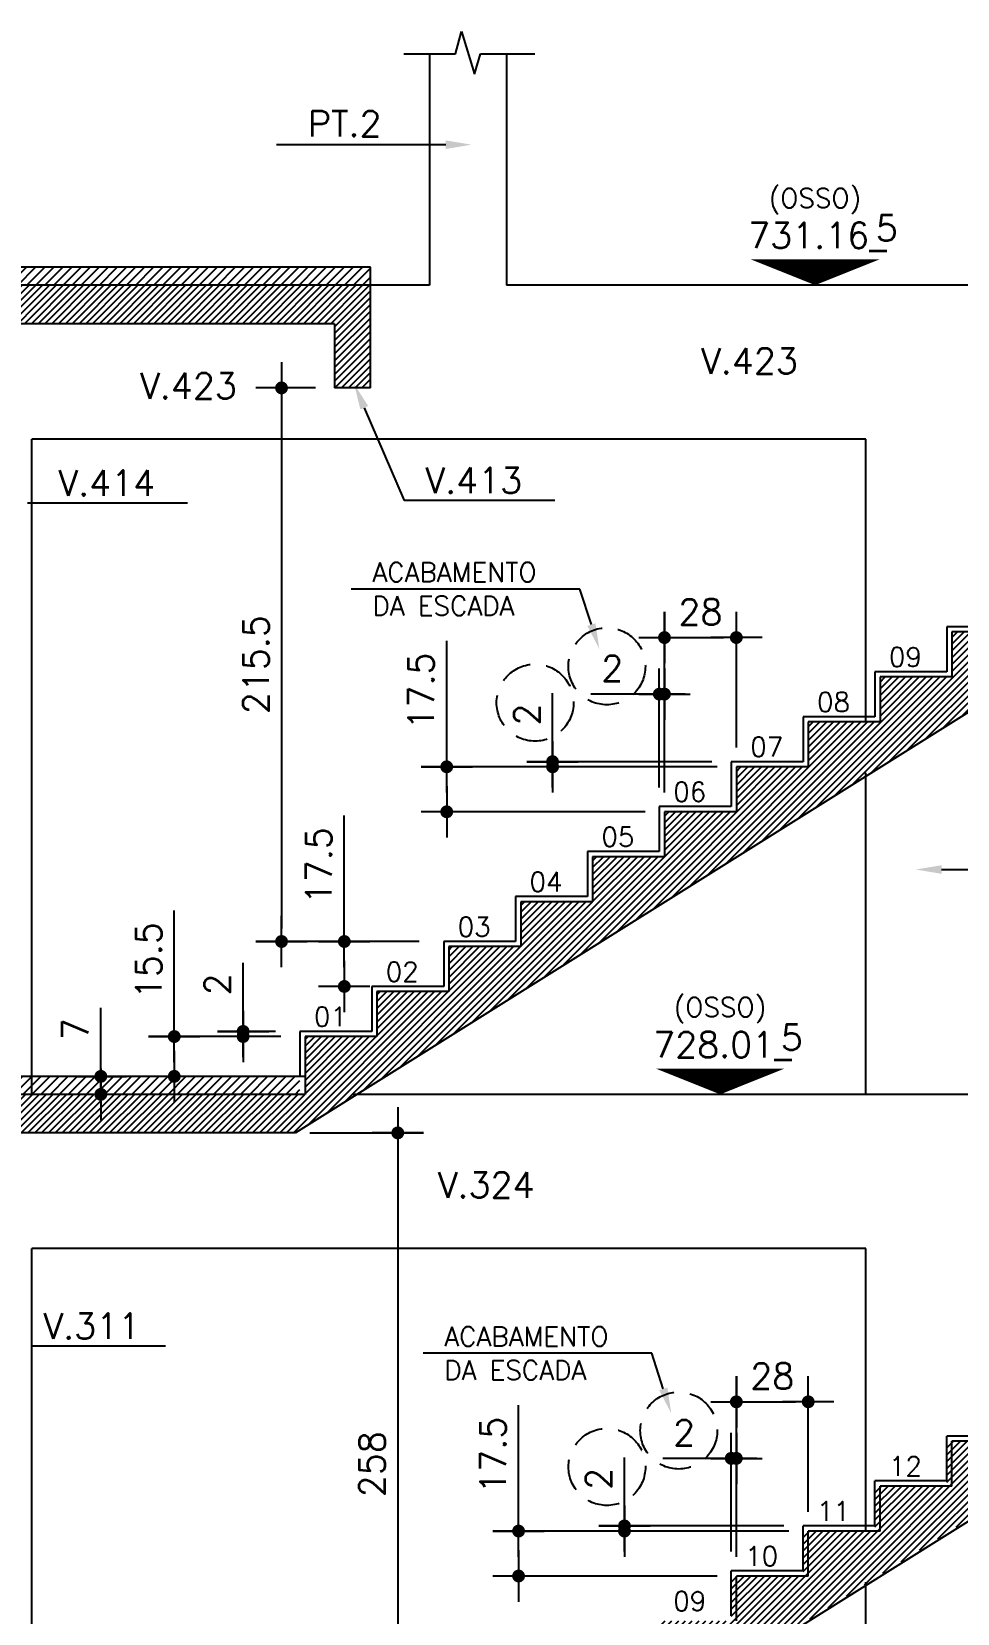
# Model space of a CAD drawing. Header units: inches. Extents: x 0 to 5940, y 0 to 4205.
# Drawn here: x 2640 to 3001, y 3116 to 3732 of the extents above; entities that cross this region are included whole.
import ezdxf
from ezdxf.enums import TextEntityAlignment as Align

# ---------------------------------------------------------------- set-up
doc = ezdxf.new("R2010")
doc.units = ezdxf.units.IN
doc.header["$LTSCALE"] = 50
doc.header["$MEASUREMENT"] = 0
doc.linetypes.add('HIDDEN', pattern=[0.375, 0.25, -0.125])
for name, color, linetype in [('CORTES', 2, 'Continuous'), ('COTA', 6, 'Continuous'), ('NIVEL', 3, 'Continuous'), ('TEXTO', 3, 'Continuous')]:
    doc.layers.add(name, color=color, linetype=linetype)
doc.styles.add('ROMANS', font='romans.shx')
doc.dimstyles.new('COTA_50', dxfattribs={"dimscale": 5, "dimtxt": 2, "dimasz": 1, "dimexe": 2, "dimexo": 1.5, "dimgap": 1, "dimtad": 1, "dimzin": 12, "dimdsep": 46, "dimtxsty": 'ROMANS', "dimblk1": 'COTA', "dimblk2": 'COTA', "dimsah": 1, "dimcen": -4, "dimdle": 1.5, "dimclrd": 6, "dimclre": 6, "dimclrt": 3, "dimadec": 0, "dimazin": 0, "dimtfac": 1, "dimtofl": 0, "dimtmove": 0, "dimatfit": 3, "dimldrblk": 'COTA', "dimfxl": 1, "dimtolj": 1, "dimtzin": 12, "dimarcsym": 0})

# ---------------------------------------------------------------- blocks, each defined once
blk = doc.blocks.new('COTA')
at = {"layer": 'COTA'}
for p, q in [((0, -2), (0, 2)), ((2, 0), (-2, 0))]:
    blk.add_line(p, q, dxfattribs=at)
at = {"layer": 'COTA', "const_width": 0.5}
blk.add_lwpolyline([(-0.25, 0, 1), (0.25, 0, 1)], format="xyb", close=True, dxfattribs=at)
blk = doc.blocks.new('*D60')
at = {"layer": 'COTA', "color": 6, "lineweight": -2, "transparency": 16777216}
for p, q in [((2914.69, 3138.28), (2914.69, 3208.59)), ((2942.69, 3155.78), (2942.69, 3208.59)), ((2919.69, 3198.59), (2937.69, 3198.59))]:
    blk.add_line(p, q, dxfattribs=at)
at = {"layer": 'Defpoints', "color": 0, "transparency": 16777216}
for p in [(2942.69, 3198.59), (2942.69, 3148.28), (2914.69, 3130.78)]:
    blk.add_point(p, dxfattribs=at)
at = {"layer": 'COTA', "color": 6, "lineweight": -2, "transparency": 16777216, "xscale": 5, "yscale": 5, "zscale": 5, "rotation": 180}
blk.add_blockref('COTA', (2914.69, 3198.59), dxfattribs=at)
at = {"layer": 'COTA', "color": 6, "lineweight": -2, "transparency": 16777216, "xscale": 5, "yscale": 5, "zscale": 5}
blk.add_blockref('COTA', (2942.69, 3198.59), dxfattribs=at)
at = {"layer": 'COTA', "color": 3, "transparency": 16777216, "insert": (2928.69, 3208.59), "char_height": 10, "attachment_point": 5, "style": 'ROMANS'}
blk.add_mtext('\\A1;28', dxfattribs=at)
blk = doc.blocks.new('*D61')
at = {"layer": 'COTA', "color": 6, "lineweight": -2, "transparency": 16777216}
for p, q in [((2829.86, 3153.28), (2829.86, 3197.32)), ((2935.19, 3148.28), (2819.86, 3148.28)), ((2907.19, 3130.78), (2819.86, 3130.78)), ((2829.86, 3125.78), (2829.86, 3120.78))]:
    blk.add_line(p, q, dxfattribs=at)
at = {"layer": 'Defpoints', "color": 0, "transparency": 16777216}
for p in [(2829.86, 3148.28), (2942.69, 3148.28), (2914.69, 3130.78)]:
    blk.add_point(p, dxfattribs=at)
at = {"layer": 'COTA', "color": 6, "lineweight": -2, "transparency": 16777216, "xscale": 5, "yscale": 5, "zscale": 5}
for p, rotation in [((2829.86, 3148.28), 270), ((2829.86, 3130.78), 90)]:
    blk.add_blockref('COTA', p, dxfattribs=dict(at, rotation=rotation))
at = {"layer": 'COTA', "color": 3, "transparency": 16777216, "insert": (2819.86, 3177.8), "char_height": 10, "attachment_point": 5, "rotation": 90, "style": 'ROMANS'}
blk.add_mtext('\\A1;17.5', dxfattribs=at)
blk = doc.blocks.new('*D62')
at = {"layer": 'COTA', "color": 6, "lineweight": -2, "transparency": 16777216}
for p, q in [((2912.69, 3140.28), (2912.69, 3186.58)), ((2912.69, 3176.58), (2886.02, 3176.58)), ((2907.69, 3176.58), (2902.69, 3176.58)), ((2914.69, 3171.87), (2914.69, 3166.58)), ((2919.69, 3176.58), (2924.69, 3176.58))]:
    blk.add_line(p, q, dxfattribs=at)
at = {"layer": 'Defpoints', "color": 0, "transparency": 16777216}
for p in [(2914.69, 3179.37), (2912.69, 3176.58), (2912.69, 3132.78)]:
    blk.add_point(p, dxfattribs=at)
at = {"layer": 'COTA', "color": 6, "lineweight": -2, "transparency": 16777216, "xscale": 5, "yscale": 5, "zscale": 5}
blk.add_blockref('COTA', (2912.69, 3176.58), dxfattribs=at)
at = {"layer": 'COTA', "color": 6, "lineweight": -2, "transparency": 16777216, "xscale": 5, "yscale": 5, "zscale": 5, "rotation": 180}
blk.add_blockref('COTA', (2914.69, 3176.58), dxfattribs=at)
at = {"layer": 'COTA', "color": 3, "transparency": 16777216, "insert": (2894.36, 3186.58), "char_height": 10, "attachment_point": 5, "style": 'ROMANS'}
blk.add_mtext('\\A1;2', dxfattribs=at)
blk = doc.blocks.new('*D63')
at = {"layer": 'COTA', "color": 6, "lineweight": -2, "transparency": 16777216}
for p, q in [((2871.1, 3155.28), (2871.1, 3176.94)), ((2933.19, 3150.28), (2861.1, 3150.28)), ((2935.19, 3148.28), (2861.1, 3148.28)), ((2871.1, 3143.28), (2871.1, 3138.28))]:
    blk.add_line(p, q, dxfattribs=at)
at = {"layer": 'Defpoints', "color": 0, "transparency": 16777216}
for p in [(2871.1, 3150.28), (2940.69, 3150.28), (2942.69, 3148.28)]:
    blk.add_point(p, dxfattribs=at)
at = {"layer": 'COTA', "color": 6, "lineweight": -2, "transparency": 16777216, "xscale": 5, "yscale": 5, "zscale": 5}
for p, rotation in [((2871.1, 3150.28), 270), ((2871.1, 3148.28), 90)]:
    blk.add_blockref('COTA', p, dxfattribs=dict(at, rotation=rotation))
at = {"layer": 'COTA', "color": 3, "transparency": 16777216, "insert": (2861.1, 3168.61), "char_height": 10, "attachment_point": 5, "rotation": 90, "style": 'ROMANS'}
blk.add_mtext('\\A1;2', dxfattribs=at)
blk = doc.blocks.new('*D75')
at = {"layer": 'COTA', "color": 6, "lineweight": -2, "transparency": 16777216}
for p, q in [((2667.12, 3330.28), (2667.12, 3351.94)), ((2661.74, 3325.28), (2657.12, 3325.28)), ((2661.74, 3318.28), (2657.12, 3318.28)), ((2667.12, 3313.28), (2667.12, 3308.28))]:
    blk.add_line(p, q, dxfattribs=at)
at = {"layer": 'Defpoints', "color": 0, "transparency": 16777216}
for p in [(2667.12, 3325.28), (2669.24, 3325.28), (2669.24, 3318.28)]:
    blk.add_point(p, dxfattribs=at)
at = {"layer": 'COTA', "color": 6, "lineweight": -2, "transparency": 16777216, "xscale": 5, "yscale": 5, "zscale": 5}
for p, rotation in [((2667.12, 3325.28), 270), ((2667.12, 3318.28), 90)]:
    blk.add_blockref('COTA', p, dxfattribs=dict(at, rotation=rotation))
at = {"layer": 'COTA', "color": 3, "transparency": 16777216, "insert": (2657.12, 3343.61), "char_height": 10, "attachment_point": 5, "rotation": 90, "style": 'ROMANS'}
blk.add_mtext('\\A1;7', dxfattribs=at)
blk = doc.blocks.new('*D76')
at = {"layer": 'COTA', "color": 6, "lineweight": -2, "transparency": 16777216}
for p, q in [((2695.72, 3345.78), (2695.72, 3389.82)), ((2737.19, 3340.78), (2685.72, 3340.78)), ((2701.28, 3325.28), (2685.72, 3325.28)), ((2695.72, 3320.28), (2695.72, 3315.28))]:
    blk.add_line(p, q, dxfattribs=at)
at = {"layer": 'Defpoints', "color": 0, "transparency": 16777216}
for p in [(2695.72, 3340.78), (2744.69, 3340.78), (2708.78, 3325.28)]:
    blk.add_point(p, dxfattribs=at)
at = {"layer": 'COTA', "color": 6, "lineweight": -2, "transparency": 16777216, "xscale": 5, "yscale": 5, "zscale": 5}
for p, rotation in [((2695.72, 3340.78), 270), ((2695.72, 3325.28), 90)]:
    blk.add_blockref('COTA', p, dxfattribs=dict(at, rotation=rotation))
at = {"layer": 'COTA', "color": 3, "transparency": 16777216, "insert": (2685.72, 3370.3), "char_height": 10, "attachment_point": 5, "rotation": 90, "style": 'ROMANS'}
blk.add_mtext('\\A1;15.5', dxfattribs=at)
blk = doc.blocks.new('*D77')
at = {"layer": 'COTA', "color": 6, "lineweight": -2, "transparency": 16777216}
for p, q in [((2722.55, 3347.78), (2722.55, 3369.44)), ((2735.19, 3342.78), (2712.55, 3342.78)), ((2717.87, 3340.78), (2712.55, 3340.78)), ((2722.55, 3335.78), (2722.55, 3330.78))]:
    blk.add_line(p, q, dxfattribs=at)
at = {"layer": 'Defpoints', "color": 0, "transparency": 16777216}
for p in [(2722.55, 3342.78), (2725.37, 3340.78), (2742.69, 3342.78)]:
    blk.add_point(p, dxfattribs=at)
at = {"layer": 'COTA', "color": 6, "lineweight": -2, "transparency": 16777216, "xscale": 5, "yscale": 5, "zscale": 5}
for p, rotation in [((2722.55, 3342.78), 270), ((2722.55, 3340.78), 90)]:
    blk.add_blockref('COTA', p, dxfattribs=dict(at, rotation=rotation))
at = {"layer": 'COTA', "color": 3, "transparency": 16777216, "insert": (2712.55, 3361.11), "char_height": 10, "attachment_point": 5, "rotation": 90, "style": 'ROMANS'}
blk.add_mtext('\\A1;2', dxfattribs=at)
blk = doc.blocks.new('*D78')
at = {"layer": 'COTA', "color": 6, "lineweight": -2, "transparency": 16777216}
for p, q in [((2886.69, 3435.78), (2886.69, 3506.09)), ((2914.69, 3453.28), (2914.69, 3506.09)), ((2891.69, 3496.09), (2909.69, 3496.09))]:
    blk.add_line(p, q, dxfattribs=at)
at = {"layer": 'Defpoints', "color": 0, "transparency": 16777216}
for p in [(2914.69, 3496.09), (2914.69, 3445.78), (2886.69, 3428.28)]:
    blk.add_point(p, dxfattribs=at)
at = {"layer": 'COTA', "color": 6, "lineweight": -2, "transparency": 16777216, "xscale": 5, "yscale": 5, "zscale": 5, "rotation": 180}
blk.add_blockref('COTA', (2886.69, 3496.09), dxfattribs=at)
at = {"layer": 'COTA', "color": 6, "lineweight": -2, "transparency": 16777216, "xscale": 5, "yscale": 5, "zscale": 5}
blk.add_blockref('COTA', (2914.69, 3496.09), dxfattribs=at)
at = {"layer": 'COTA', "color": 3, "transparency": 16777216, "insert": (2900.69, 3506.09), "char_height": 10, "attachment_point": 5, "style": 'ROMANS'}
blk.add_mtext('\\A1;28', dxfattribs=at)
blk = doc.blocks.new('*D79')
at = {"layer": 'COTA', "color": 6, "lineweight": -2, "transparency": 16777216}
for p, q in [((2801.86, 3450.78), (2801.86, 3494.82)), ((2907.19, 3445.78), (2791.86, 3445.78)), ((2879.19, 3428.28), (2791.86, 3428.28)), ((2801.86, 3423.28), (2801.86, 3418.28))]:
    blk.add_line(p, q, dxfattribs=at)
at = {"layer": 'Defpoints', "color": 0, "transparency": 16777216}
for p in [(2801.86, 3445.78), (2914.69, 3445.78), (2886.69, 3428.28)]:
    blk.add_point(p, dxfattribs=at)
at = {"layer": 'COTA', "color": 6, "lineweight": -2, "transparency": 16777216, "xscale": 5, "yscale": 5, "zscale": 5}
for p, rotation in [((2801.86, 3445.78), 270), ((2801.86, 3428.28), 90)]:
    blk.add_blockref('COTA', p, dxfattribs=dict(at, rotation=rotation))
at = {"layer": 'COTA', "color": 3, "transparency": 16777216, "insert": (2791.86, 3475.3), "char_height": 10, "attachment_point": 5, "rotation": 90, "style": 'ROMANS'}
blk.add_mtext('\\A1;17.5', dxfattribs=at)
blk = doc.blocks.new('*D80')
at = {"layer": 'COTA', "color": 6, "lineweight": -2, "transparency": 16777216}
for p, q in [((2884.69, 3437.78), (2884.69, 3484.08)), ((2884.69, 3474.08), (2858.02, 3474.08)), ((2879.69, 3474.08), (2874.69, 3474.08)), ((2891.69, 3474.08), (2896.69, 3474.08)), ((2886.69, 3469.37), (2886.69, 3464.08))]:
    blk.add_line(p, q, dxfattribs=at)
at = {"layer": 'Defpoints', "color": 0, "transparency": 16777216}
for p in [(2884.69, 3474.08), (2886.69, 3476.87), (2884.69, 3430.28)]:
    blk.add_point(p, dxfattribs=at)
at = {"layer": 'COTA', "color": 6, "lineweight": -2, "transparency": 16777216, "xscale": 5, "yscale": 5, "zscale": 5}
blk.add_blockref('COTA', (2884.69, 3474.08), dxfattribs=at)
at = {"layer": 'COTA', "color": 6, "lineweight": -2, "transparency": 16777216, "xscale": 5, "yscale": 5, "zscale": 5, "rotation": 180}
blk.add_blockref('COTA', (2886.69, 3474.08), dxfattribs=at)
at = {"layer": 'COTA', "color": 3, "transparency": 16777216, "insert": (2866.36, 3484.08), "char_height": 10, "attachment_point": 5, "style": 'ROMANS'}
blk.add_mtext('\\A1;2', dxfattribs=at)
blk = doc.blocks.new('*D81')
at = {"layer": 'COTA', "color": 6, "lineweight": -2, "transparency": 16777216}
for p, q in [((2843.1, 3452.78), (2843.1, 3474.44)), ((2905.19, 3447.78), (2833.1, 3447.78)), ((2907.19, 3445.78), (2833.1, 3445.78)), ((2843.1, 3440.78), (2843.1, 3435.78))]:
    blk.add_line(p, q, dxfattribs=at)
at = {"layer": 'Defpoints', "color": 0, "transparency": 16777216}
for p in [(2843.1, 3447.78), (2912.69, 3447.78), (2914.69, 3445.78)]:
    blk.add_point(p, dxfattribs=at)
at = {"layer": 'COTA', "color": 6, "lineweight": -2, "transparency": 16777216, "xscale": 5, "yscale": 5, "zscale": 5}
for p, rotation in [((2843.1, 3447.78), 270), ((2843.1, 3445.78), 90)]:
    blk.add_blockref('COTA', p, dxfattribs=dict(at, rotation=rotation))
at = {"layer": 'COTA', "color": 3, "transparency": 16777216, "insert": (2833.1, 3466.11), "char_height": 10, "attachment_point": 5, "rotation": 90, "style": 'ROMANS'}
blk.add_mtext('\\A1;2', dxfattribs=at)
blk = doc.blocks.new('*D149')
at = {"layer": 'COTA', "color": 6, "lineweight": -2, "transparency": 16777216}
for p, q in [((2748.49, 3303.28), (2792.8, 3303.28)), ((2782.8, 3298.28), (2782.8, 3050.28)), ((2778.19, 3045.28), (2792.8, 3045.28))]:
    blk.add_line(p, q, dxfattribs=at)
at = {"layer": 'Defpoints', "color": 0, "transparency": 16777216}
for p in [(2740.99, 3303.28), (2770.69, 3045.28), (2782.8, 3045.28)]:
    blk.add_point(p, dxfattribs=at)
at = {"layer": 'COTA', "color": 6, "lineweight": -2, "transparency": 16777216, "xscale": 5, "yscale": 5, "zscale": 5}
for p, rotation in [((2782.8, 3303.28), 90), ((2782.8, 3045.28), 270)]:
    blk.add_blockref('COTA', p, dxfattribs=dict(at, rotation=rotation))
at = {"layer": 'COTA', "color": 3, "transparency": 16777216, "insert": (2772.8, 3174.28), "char_height": 10, "attachment_point": 5, "rotation": 90, "style": 'ROMANS'}
blk.add_mtext('\\A1;258', dxfattribs=at)
blk = doc.blocks.new('*D150')
at = {"layer": 'COTA', "color": 6, "lineweight": -2, "transparency": 16777216}
for p, q in [((2750.69, 3593.28), (2727.51, 3593.28)), ((2737.51, 3588.28), (2737.51, 3382.78)), ((2791.19, 3377.78), (2727.51, 3377.78))]:
    blk.add_line(p, q, dxfattribs=at)
at = {"layer": 'Defpoints', "color": 0, "transparency": 16777216}
for p in [(2758.19, 3593.28), (2737.51, 3377.78), (2798.69, 3377.78)]:
    blk.add_point(p, dxfattribs=at)
at = {"layer": 'COTA', "color": 6, "lineweight": -2, "transparency": 16777216, "xscale": 5, "yscale": 5, "zscale": 5}
for p, rotation in [((2737.51, 3593.28), 90), ((2737.51, 3377.78), 270)]:
    blk.add_blockref('COTA', p, dxfattribs=dict(at, rotation=rotation))
at = {"layer": 'COTA', "color": 3, "transparency": 16777216, "insert": (2727.51, 3485.53), "char_height": 10, "attachment_point": 5, "rotation": 90, "style": 'ROMANS'}
blk.add_mtext('\\A1;215.5', dxfattribs=at)
blk = doc.blocks.new('*D151')
at = {"layer": 'COTA', "color": 6, "lineweight": -2, "transparency": 16777216}
for p, q in [((2761.97, 3382.78), (2761.97, 3426.82)), ((2763.19, 3377.78), (2751.97, 3377.78)), ((2763.19, 3360.28), (2751.97, 3360.28)), ((2761.97, 3355.28), (2761.97, 3350.28))]:
    blk.add_line(p, q, dxfattribs=at)
at = {"layer": 'Defpoints', "color": 0, "transparency": 16777216}
for p in [(2761.97, 3377.78), (2770.69, 3377.78), (2770.69, 3360.28)]:
    blk.add_point(p, dxfattribs=at)
at = {"layer": 'COTA', "color": 6, "lineweight": -2, "transparency": 16777216, "xscale": 5, "yscale": 5, "zscale": 5}
for p, rotation in [((2761.97, 3377.78), 270), ((2761.97, 3360.28), 90)]:
    blk.add_blockref('COTA', p, dxfattribs=dict(at, rotation=rotation))
at = {"layer": 'COTA', "color": 3, "transparency": 16777216, "insert": (2751.97, 3407.3), "char_height": 10, "attachment_point": 5, "rotation": 90, "style": 'ROMANS'}
blk.add_mtext('\\A1;17.5', dxfattribs=at)

msp = doc.modelspace()

# ---------------------------------------------------------------- hatches: boundary and pattern name
at = {"layer": 'CORTES'}
h = msp.add_hatch(dxfattribs=at)
h.set_pattern_fill('ANSI31', color=253, scale=20)
h.set_pattern_definition([(45, (-20281.5175, 14545.0188), (-1.76776695, 1.76776695), [])])
h.paths.add_polyline_path([(2772.191, 3640.275), (2310.656, 3640.275), (2310.656, 3633.275), (2772.191, 3633.275)])
h = msp.add_hatch(dxfattribs=at)
h.set_pattern_fill('ANSI31', color=252, scale=15)
h.set_pattern_definition([(45, (-20281.5175, 14545.0188), (-1.32582521, 1.32582521), [])])
h.paths.add_polyline_path([(2605.19, 3583.275), (2635.19, 3583.275), (2635.19, 3618.275), (2758.191, 3618.275), (2758.191, 3593.275), (2772.191, 3593.275), (2772.191, 3633.275), (2310.656, 3633.275), (2310.656, 3573.275), (2329.656, 3573.275), (2329.656, 3618.275), (2605.19, 3618.275)])
h = msp.add_hatch(dxfattribs=at)
h.set_pattern_fill('ANSI31', color=252, scale=15)
h.set_pattern_definition([(45, (-448.7724, 14083.8969), (-1.3258252, 1.3258252), [])])
h.paths.add_polyline_path([(3222.69, 3603.087), (3222.69, 3583.275), (3241.69, 3583.275), (3241.69, 3618.275), (3340.69, 3618.275), (3340.69, 3573.275), (3354.69, 3573.275), (3354.69, 3633.275), (3222.69, 3633.275), (3222.69, 3620.775), (3194.69, 3620.775), (3194.69, 3603.275), (3166.69, 3603.275), (3166.69, 3585.775), (3138.69, 3585.775), (3138.69, 3568.275), (3110.69, 3568.275), (3110.69, 3550.775), (3082.69, 3550.775), (3082.69, 3533.275), (3054.69, 3533.275), (3054.69, 3515.775), (3026.69, 3515.775), (3026.69, 3498.275), (2998.69, 3498.275), (2998.69, 3480.775), (2970.69, 3480.775), (2970.69, 3463.275), (2942.69, 3463.275), (2942.69, 3445.775), (2914.69, 3445.775), (2914.69, 3428.275), (2886.69, 3428.275), (2886.69, 3410.775), (2858.69, 3410.775), (2858.69, 3393.275), (2830.69, 3393.275), (2830.69, 3375.775), (2802.69, 3375.775), (2802.69, 3358.275), (2774.69, 3358.275), (2774.69, 3340.775), (2746.69, 3340.775), (2746.69, 3318.275), (2310.656, 3318.275), (2310.656, 3258.275), (2329.656, 3258.275), (2329.656, 3303.275), (2605.19, 3303.275), (2605.19, 3258.275), (2635.19, 3258.275), (2635.19, 3303.275), (2742.992, 3303.275)])
h = msp.add_hatch(dxfattribs=at)
h.set_pattern_fill('ANSI31', color=253, scale=20)
h.set_pattern_definition([(45, (-20281.5175, 13612.8414), (-1.76776695, 1.76776695), [])])
h.paths.add_polyline_path([(2744.69, 3325.275), (2310.69, 3325.275), (2310.69, 3318.275), (2744.69, 3318.275)])
h = msp.add_hatch(dxfattribs=at)
h.set_pattern_fill('ANSI31', color=252, scale=15)
h.set_pattern_definition([(45, (-20281.5175, 13612.8414), (-1.32582521, 1.32582521), [])])
h.paths.add_polyline_path([(3220.69, 3288.087), (3220.69, 3278.275), (3239.69, 3278.275), (3239.69, 3303.275), (3340.69, 3303.275), (3340.69, 3205.775), (3354.69, 3205.775), (3354.69, 3318.275), (3220.69, 3318.275), (3220.69, 3305.775), (3192.69, 3305.775), (3192.69, 3288.275), (3164.69, 3288.275), (3164.69, 3270.775), (3136.69, 3270.775), (3136.69, 3253.275), (3108.69, 3253.275), (3108.69, 3235.775), (3080.69, 3235.775), (3080.69, 3218.275), (3052.69, 3218.275), (3052.69, 3200.775), (3024.69, 3200.775), (3024.69, 3183.275), (2996.69, 3183.275), (2996.69, 3165.775), (2968.69, 3165.775), (2968.69, 3148.275), (2940.69, 3148.275), (2940.69, 3130.775), (2912.69, 3130.775), (2912.69, 3113.275), (2884.69, 3113.275), (2884.69, 3095.775), (2856.69, 3095.775), (2856.69, 3078.275), (2828.69, 3078.275), (2828.69, 3060.775), (2800.69, 3060.775), (2800.69, 3043.275), (2772.69, 3043.275), (2772.69, 3025.775), (2746.69, 3025.775), (2746.69, 3008.275), (2743.19, 3008.275), (2743.19, 2950.775), (2756.19, 2950.775), (2756.19, 2996.524)])

# ---------------------------------------------------------------- linework, layer by layer
at = {"layer": 'CORTES', "color": 8}
for p, q in [((2805.266, 3723.268), (2807.605, 3731.963)), ((2807.605, 3731.963), (2812.646, 3715.455)), ((2785.161, 3723.268), (2805.266, 3723.268)), ((2812.646, 3715.455), (2815.016, 3723.268)), ((2815.016, 3723.268), (2836.157, 3723.268))]:
    msp.add_line(p, q, dxfattribs=at)
at = {"layer": 'CORTES'}
for p, q in [((2795.162, 3723.268), (2795.162, 3633.275)), ((2825.162, 3723.268), (2825.162, 3633.275)), ((2795.162, 3633.275), (2772.191, 3633.275)), ((3220.69, 3633.275), (2825.162, 3633.275)), ((2640.19, 3318.275), (2640.19, 3573.275)), ((2965.19, 3573.275), (2640.19, 3573.275)), ((2965.19, 3463.275), (2965.19, 3573.275)), ((2965.19, 3318.275), (2965.19, 3443.399)), ((3220.69, 3318.275), (2764.992, 3318.275)), ((2640.19, 2950.775), (2640.19, 3258.275)), ((2965.19, 3258.275), (2640.19, 3258.275)), ((2965.19, 3148.275), (2965.19, 3258.275)), ((2965.19, 2950.775), (2965.19, 3128.399))]:
    msp.add_line(p, q, dxfattribs=at)
at = {"layer": 'CORTES', "color": 253}
for p, q in [((2772.191, 3640.275), (2310.656, 3640.275)), ((2772.191, 3633.275), (2772.191, 3640.275)), ((3024.69, 3500.275), (2996.69, 3500.275)), ((2996.69, 3500.275), (2996.69, 3482.775)), ((2996.69, 3482.775), (2968.69, 3482.775)), ((2968.69, 3482.775), (2968.69, 3465.275)), ((2968.69, 3465.275), (2940.69, 3465.275)), ((2940.69, 3465.275), (2940.69, 3447.775)), ((2940.69, 3447.775), (2912.69, 3447.775)), ((2912.69, 3447.775), (2912.69, 3430.275)), ((2912.69, 3430.275), (2884.69, 3430.275)), ((2884.69, 3430.275), (2884.69, 3412.775)), ((2884.69, 3412.775), (2856.69, 3412.775)), ((2856.69, 3412.775), (2856.69, 3395.275)), ((2856.69, 3395.275), (2828.69, 3395.275)), ((2828.69, 3395.275), (2828.69, 3377.775)), ((2828.69, 3377.775), (2800.69, 3377.775)), ((2800.69, 3377.775), (2800.69, 3360.275)), ((2800.69, 3360.275), (2772.69, 3360.275)), ((2772.69, 3360.275), (2772.69, 3342.775)), ((2772.69, 3342.775), (2744.69, 3342.775)), ((2744.69, 3342.775), (2744.69, 3325.275)), ((2746.69, 3325.275), (2310.69, 3325.275)), ((3024.69, 3185.275), (2996.69, 3185.275)), ((2996.69, 3167.775), (2996.69, 3185.275)), ((2996.69, 3167.775), (2968.69, 3167.775)), ((2968.69, 3150.275), (2968.69, 3167.775)), ((2968.69, 3150.275), (2940.69, 3150.275)), ((2940.69, 3132.775), (2940.69, 3150.275)), ((2940.69, 3132.775), (2912.69, 3132.775)), ((2912.69, 3115.275), (2912.69, 3132.775))]:
    msp.add_line(p, q, dxfattribs=at)
at = {"layer": 'CORTES', "color": 1}
for p, q in [((2772.191, 3633.275), (2310.656, 3633.275)), ((2772.191, 3593.275), (2772.191, 3633.275)), ((2758.191, 3618.275), (2635.19, 3618.275)), ((2758.191, 3618.275), (2758.191, 3593.275)), ((3222.69, 3603.087), (2742.992, 3303.275)), ((2772.191, 3593.275), (2758.191, 3593.275)), ((2998.69, 3498.275), (2998.69, 3480.775)), ((3026.69, 3498.275), (2998.69, 3498.275)), ((2970.69, 3480.775), (2970.69, 3463.275)), ((2998.69, 3480.775), (2970.69, 3480.775)), ((2942.69, 3463.275), (2942.69, 3445.775)), ((2970.69, 3463.275), (2942.69, 3463.275)), ((2914.69, 3445.775), (2914.69, 3428.275)), ((2942.69, 3445.775), (2914.69, 3445.775)), ((2886.69, 3428.275), (2886.69, 3410.775)), ((2914.69, 3428.275), (2886.69, 3428.275)), ((2858.69, 3410.775), (2858.69, 3393.275)), ((2886.69, 3410.775), (2858.69, 3410.775)), ((2830.69, 3393.275), (2830.69, 3375.775)), ((2858.69, 3393.275), (2830.69, 3393.275)), ((2802.69, 3375.775), (2802.69, 3358.275)), ((2830.69, 3375.775), (2802.69, 3375.775)), ((2774.69, 3358.275), (2774.69, 3340.775)), ((2802.69, 3358.275), (2774.69, 3358.275)), ((2746.69, 3340.775), (2746.69, 3318.275)), ((2774.69, 3340.775), (2746.69, 3340.775)), ((2746.69, 3318.275), (2310.656, 3318.275)), ((2742.992, 3303.275), (2635.19, 3303.275)), ((3222.69, 3288.087), (2756.19, 2996.524)), ((2998.69, 3165.775), (2998.69, 3183.275)), ((3026.69, 3183.275), (2998.69, 3183.275)), ((2970.69, 3148.275), (2970.69, 3165.775)), ((2998.69, 3165.775), (2970.69, 3165.775)), ((2942.69, 3130.775), (2942.69, 3148.275)), ((2970.69, 3148.275), (2942.69, 3148.275)), ((2914.69, 3113.275), (2914.69, 3130.775)), ((2942.69, 3130.775), (2914.69, 3130.775))]:
    msp.add_line(p, q, dxfattribs=at)
at = {"layer": 'NIVEL', "color": 1}
for points in [[(2945.405, 3633.275, 0, 50, 0), (2945.405, 3643.275, 50, 50, 0)], [(2908.403, 3318.275, 0, 50, 0), (2908.403, 3328.275, 50, 50, 0)]]:
    msp.add_lwpolyline(points, format="xyseb", dxfattribs=at)
at = {"layer": 'TEXTO', "color": 8}
for p, q in [((2801.509, 3687.954), (2735.492, 3687.954)), ((2769.732, 3585.582), (2785.235, 3549.442)), ((2700.944, 3548.454), (2638.61, 3548.454)), ((2843.918, 3549.442), (2785.235, 3549.442)), ((2853.737, 3514.965), (2764.66, 3514.965)), ((2858.235, 3501.127), (2853.737, 3514.965)), ((2994.65, 3405.797), (3064.799, 3405.797)), ((2692.373, 3220.255), (2640.115, 3220.255)), ((2881.737, 3217.465), (2792.66, 3217.465)), ((2886.235, 3203.627), (2881.737, 3217.465))]:
    msp.add_line(p, q, dxfattribs=at)
at = {"layer": 'TEXTO', "color": 4, "linetype": 'HIDDEN'}
for centre in [(2864.258, 3484.922), (2836.289, 3470.754), (2892.258, 3187.422), (2864.289, 3173.254)]:
    msp.add_circle(centre, 14.989, dxfattribs=at)
at = {"layer": 'TEXTO', "color": 8}
for points in [[(2801.509, 3686.287), (2801.509, 3689.621), (2811.509, 3687.954)], [(2771.264, 3586.239), (2768.201, 3584.925), (2765.79, 3594.772)], [(2856.65, 3500.612), (2859.82, 3501.643), (2861.327, 3491.617)], [(2994.65, 3404.13), (2994.65, 3407.464), (2984.65, 3405.797)], [(2884.65, 3203.112), (2887.82, 3204.143), (2889.327, 3194.117)]]:
    msp.add_solid(points, dxfattribs=at)

# ---------------------------------------------------------------- texts
at = {"layer": 'NIVEL', "color": 4, "style": 'ROMANS'}
for p in [(2945.3, 3663.432), (2908.299, 3348.432)]:
    msp.add_text('(OSSO)', height=7.5, dxfattribs=at).set_placement(p, align=Align.CENTER)
at = {"layer": 'NIVEL', "color": 3, "style": 'ROMANS'}
for s, p in [('731.16_', (2946.292, 3647.629)), ('5', (2973.328, 3650.472)), ('5', (2936.327, 3335.472)), ('728.01_', (2909.291, 3332.629))]:
    msp.add_text(s, height=10, dxfattribs=at).set_placement(p, align=Align.CENTER)
at = {"layer": 'TEXTO', "color": 3, "style": 'ROMANS'}
for s, p in [('PT.2', (2747.776, 3691.128)), ('V.423', (2900.935, 3598.784)), ('V.423', (2682.396, 3589.08)), ('V.414', (2650.543, 3551.253)), ('V.413', (2793.517, 3552.242)), ('V.324', (2798.383, 3278.016)), ('V.311', (2644.719, 3223.055))]:
    msp.add_text(s, height=10, dxfattribs=at).set_placement(p)
at = {"layer": 'TEXTO', "color": 4, "style": 'ROMANS'}
for s, p in [('ACABAMENTO ', (2772.92, 3517.764)), ('DA ESCADA', (2772.92, 3504.655)), ('09', (2974.12, 3484.766)), ('08', (2946.12, 3467.266)), ('07', (2920.12, 3449.766)), ('06', (2890.12, 3432.266)), ('05', (2862.12, 3414.766)), ('04', (2834.12, 3397.266)), ('03', (2806.12, 3379.766)), ('02', (2778.12, 3362.266)), ('01', (2750.12, 3344.766)), ('ACABAMENTO ', (2800.92, 3220.264)), ('DA ESCADA', (2800.92, 3207.155)), ('12', (2974.12, 3169.766)), ('11', (2946.12, 3152.266)), ('10', (2918.12, 3134.766)), ('09', (2890.12, 3117.266))]:
    msp.add_text(s, height=7.5, dxfattribs=at).set_placement(p)

# ---------------------------------------------------------------- dimensions: what is measured, and where the dimension line sits
at = {"layer": 'COTA'}
for base, p1, p2, picture, middle in [((2737.512, 3377.775), (2758.191, 3593.275), (2798.69, 3377.775), '*D150', (2727.512, 3485.525)), ((2801.863, 3445.775), (2886.69, 3428.275), (2914.69, 3445.775), '*D79', (2791.863, 3475.299)), ((2843.103, 3447.775), (2914.69, 3445.775), (2912.69, 3447.775), '*D81', (2833.103, 3466.109)), ((2761.972, 3377.775), (2770.69, 3360.275), (2770.69, 3377.775), '*D151', (2751.972, 3407.299)), ((2695.716, 3340.775), (2708.78, 3325.275), (2744.69, 3340.775), '*D76', (2685.716, 3370.299)), ((2722.549, 3342.775), (2725.374, 3340.775), (2742.69, 3342.775), '*D77', (2712.549, 3361.109)), ((2667.117, 3325.275), (2669.236, 3318.275), (2669.236, 3325.275), '*D75', (2657.117, 3343.609)), ((2782.797, 3045.275), (2740.992, 3303.275), (2770.69, 3045.275), '*D149', (2772.797, 3174.275)), ((2829.863, 3148.275), (2914.69, 3130.775), (2942.69, 3148.275), '*D61', (2819.863, 3177.799)), ((2871.103, 3150.275), (2942.69, 3148.275), (2940.69, 3150.275), '*D63', (2861.103, 3168.609))]:
    dim = msp.add_linear_dim(base=base, p1=p1, p2=p2, angle=90, dimstyle='COTA_50', dxfattribs=at)
    dim.commit()
    dim.dimension.update_dxf_attribs({"geometry": picture, "text_midpoint": middle})
for base, p1, p2, picture, middle in [((2914.69, 3496.09), (2886.69, 3428.275), (2914.69, 3445.775), '*D78', (2900.69, 3506.09)), ((2942.69, 3198.59), (2914.69, 3130.775), (2942.69, 3148.275), '*D60', (2928.69, 3208.59))]:
    dim = msp.add_linear_dim(base=base, p1=p1, p2=p2, dimstyle='COTA_50', dxfattribs=at)
    dim.commit()
    dim.dimension.update_dxf_attribs({"geometry": picture, "text_midpoint": middle})
for base, p1, p2, picture, middle in [((2884.69, 3474.08), (2886.69, 3476.865), (2884.69, 3430.275), '*D80', (2866.357, 3474.08)), ((2912.69, 3176.58), (2914.69, 3179.365), (2912.69, 3132.775), '*D62', (2894.357, 3176.58))]:
    dim = msp.add_linear_dim(base=base, p1=p1, p2=p2, dimstyle='COTA_50', dxfattribs=at)
    dim.commit()
    dim.dimension.update_dxf_attribs({"geometry": picture, "text_midpoint": middle, "dimtype": 160})

doc.saveas('drawing.dxf')
